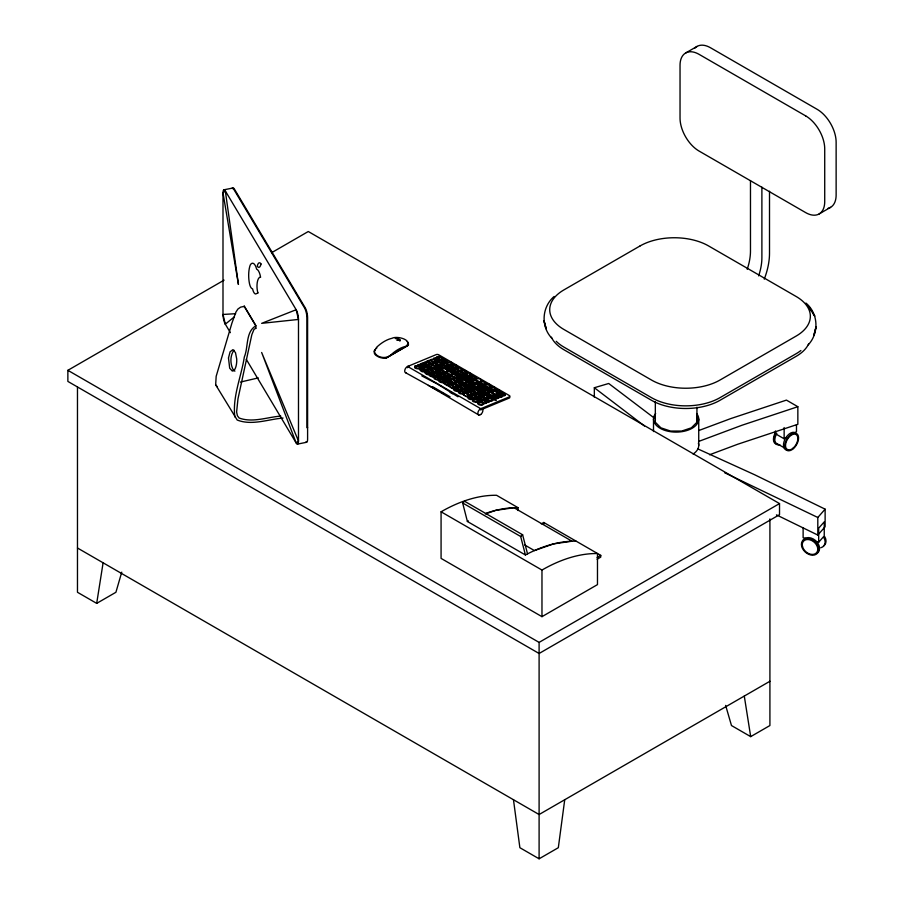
<?xml version="1.0" encoding="UTF-8"?>
<svg xmlns="http://www.w3.org/2000/svg" width="904" height="904" viewBox="0 0 904 904"><rect width="100%" height="100%" fill="white"/><g stroke="black" fill="none" stroke-linecap="round" stroke-linejoin="round"><path stroke-width="1.36" d="M655.332 401.681L655.332 422.258L660.903 427.829L670.553 431.05L681.706 431.05L691.357 427.829L696.939 422.258L696.939 415.817M407.478 367.713L407.625 366.482L436.248 354.594A1.785 0.881 6.5 0 1 438.756 354.809L509.393 395.59A1.785 0.881 6.5 0 1 509.404 396.833L480.781 408.71L407.625 366.482M480.781 408.71L480.634 409.953L509.257 398.065A1.785 0.881 6.5 0 0 509.528 397.025M564.729 799.724L558.322 847.703L539.1 858.8L519.879 847.703L513.472 799.724M77.473 387.07L77.473 592.278L96.694 603.375L103.101 562.808M399.963 340.876L399.647 339.655M429.151 365.544C429.773 369.973 440.711 366.934 431.4 364.866M436.801 357.622C437.57 362.108 448.44 358.911 438.892 356.877M440.463 375.262C439.977 379.115 451.13 377.341 443.898 375.262M443.276 364.538L446.971 366.888L449.062 365.894M447.616 371.318L445.559 372.29L441.005 369.781L438.813 370.595L442.598 372.866L444.689 371.883M448.531 386.177L452.226 388.517L454.316 387.522M457.695 372.866L461.39 375.216L463.481 374.222M458.012 381.725L461.808 383.951L463.888 382.968M462.057 379.77L458.43 377.556M462.938 394.494L466.633 396.833L468.724 395.85M471.56 375.827L469.119 374.29M478.589 387.997C479.685 392.618 490.284 389.082 480.408 387.251M478.284 391.94C477.606 394.822 468.34 389.873 474.702 389.861M482.035 396.257L485.832 398.483L487.923 397.489M494.578 390.98L498.273 393.319L500.353 392.336M499.268 393.861C499.856 397.873 510.839 395.477 501.618 393.059M121.746 572.153L115.915 592.278L96.694 603.375M407.184 341.633A8.916 5.153 0 0 1 408.314 345.238L386.064 358.086A8.916 5.153 0 0 1 378.109 356.662A16.204 9.356 0 0 1 375.499 354.944A8.916 5.153 0 0 1 374.414 351.283L375.296 349.498M808.255 344.808C819.261 333.079 818.402 313.518 805.95 303.066M234 350.187C229.853 355.781 230.057 364.38 233.514 370.278L234.916 371.115M554.129 296.467C541.869 306.919 540.558 326.513 551.813 338.209M776.446 514.873L817.804 535.066L817.804 517.483L825.126 509.167L754.704 474.781L697.685 448.825M817.804 535.066L825.126 526.749L825.126 509.167M818.674 542.242L824.245 535.925L824.245 521.868L818.674 528.173L818.674 542.242L816.086 541.485M432.541 373.759C433.129 378.098 444.056 375.273 434.79 373.069M448.463 376.697C449.107 380.991 460 378.324 450.644 375.985M450.034 380.787L453.65 383.115L456.995 382.2L460.791 384.426L458.509 385.262L454.904 382.946M448.61 385.556L452.294 387.906L454.497 387.048L450.7 384.81L447.344 385.726L443.74 383.409M461.04 380.392C468.871 387.24 467.741 376.618 460.057 380.607C450.723 373.273 453.096 384.381 459.096 380.2M470.555 376.448L474.238 378.799L476.442 377.94L472.645 375.702L469.289 376.618L465.684 374.301M458.102 391.703C459.142 396.246 469.764 392.912 459.933 390.946M473.752 385.206C473.154 388.946 484.42 387.409 477.188 385.194M474.035 394.641C474.6 398.901 485.527 396.302 476.284 393.963M477.425 402.856C478.046 407.218 489.007 404.337 479.595 402.133M486.928 398.901C487.99 403.455 498.567 400.122 488.748 398.155M462.656 502.986L464.611 501.279L522.625 534.772L527.518 553.869L525.416 554.977L467.391 521.472L462.656 502.986L520.67 536.49L525.416 554.977M520.67 536.49L522.625 534.772M234.057 317.078L225.322 324.174L230.384 332.661M375.985 348.639L376.844 347.961M255.843 328.175L253.956 329.474L251.82 334.751L237.978 398.822L236.611 411.975L237.413 415.761L239.119 418.01C252.419 423.004 267.2 417.162 280.805 416.077M271.675 252.657L308.287 231.514L779.519 503.584L779.519 514.681L539.1 653.49L67.868 381.42L67.868 370.324L224.079 280.138M685.616 53.008L697.04 46.42M386.064 358.086L390.392 355.588M390.743 355.385L408.314 345.238M819.137 213.943L830.561 207.355M541.304 523.868L543.745 522.467L600.753 555.372L600.753 557.124L597.092 559.237M775.462 430.971L775.462 433.784L784.141 438.802L786.39 437.502M794.243 432.971L796.481 431.683L796.481 424.643M597.092 557.486L600.753 555.372M541.971 616.664L597.476 584.617L597.476 553.553A171.387 98.954 -60 0 0 541.971 570.051L441.073 511.8L441.073 558.401L541.971 616.664L541.971 570.051M67.868 370.324L539.1 642.394L779.519 503.584M769.914 681.266L539.1 814.527L77.473 548.005M725.641 705.414L731.472 725.539L750.693 736.636L769.914 725.539L769.914 518.919M418.066 365.397C419.343 370.075 429.682 366.402 419.806 364.674M422.857 368.165L426.552 370.504L428.699 369.555M438.383 361.713L442.079 364.063L444.158 363.069M427.75 370.99L431.445 373.329L433.536 372.346M448.068 367.306C448.666 371.668 459.548 368.809 450.316 366.628M472.046 381.149C472.713 385.443 483.561 382.776 474.227 380.437M480.634 401.523L484.329 403.862L486.476 402.913M424.36 362.786C424.744 367.08 435.92 364.38 426.609 362.097M430.507 360.233L434.191 362.583L436.338 361.623M425.942 366.877C426.846 371.374 437.604 368.177 427.761 366.131M435.299 363.001C435.943 367.431 446.847 364.38 437.547 362.312M434.044 368.38L437.739 370.719L439.92 369.815M438.835 371.137C439.174 375.42 450.474 372.764 441.084 370.459M444.983 368.595L448.678 370.934L450.768 369.951M442.169 379.318C442.632 383.635 453.774 380.866 444.35 378.595M445.254 378.03C446.248 382.55 456.87 379.318 447.084 377.284M453.243 379.465L456.938 381.804L460.113 380.855L464.667 383.352L466.758 382.369M462.475 375.623L466.08 377.951L469.436 377.036L473.233 379.262L470.95 380.098L467.345 377.782M449.525 385.014L447.175 383.398M451.819 384.223C452.87 388.81 463.469 385.364 453.718 383.465C448.779 387.533 442.87 377.962 451.559 382.754M454.825 383.556L458.52 385.906L460.667 384.957M464.249 379.058C464.893 383.352 475.922 380.674 466.249 378.301C464.464 381.364 455.333 376.324 461.639 376.222M465.176 378.516L462.814 376.9M468.261 377.228L464.724 374.945M470.475 377.058C471.459 381.601 482.205 378.301 472.227 376.335M453.311 388.935C454.226 393.432 464.961 390.234 455.13 388.178M459.605 386.313C460.26 390.765 471.165 387.669 461.854 385.635M475.255 379.827L478.95 382.166L481.131 381.262M464.396 389.082C464.78 393.274 475.967 390.844 466.656 388.404M480.047 382.584L483.742 384.934L485.889 383.985M469.232 391.873L472.928 394.223L475.075 393.274M484.883 385.386C485.222 389.658 496.522 387.002 487.143 384.697M467.73 397.263C468.125 401.557 479.301 398.856 469.99 396.573M483.38 390.765C484.533 395.319 494.929 391.963 485.211 390.019M489.674 388.144C490.307 392.494 501.234 389.658 491.934 387.466M488.284 393.59L491.968 395.941L494.115 394.98M483.719 400.235C484.623 404.732 495.381 401.534 485.538 399.489M493.075 396.359C493.742 400.8 504.624 397.703 495.324 395.669M467.391 521.472L468.453 520.919M416.597 365.996C408.506 369.397 429.197 370.086 417.106 366.041M422.891 363.385C414.744 366.967 435.615 367.25 423.4 363.431M443.412 359.634C437.886 360.074 446.497 364.685 447.378 361.736M441.943 365.103C433.83 368.425 454.497 369.182 442.44 365.137M448.237 362.481C440.191 365.736 460.803 366.753 448.734 362.527M439.129 375.827C430.971 379.397 451.842 379.691 439.626 375.861M445.423 373.205C437.378 376.459 457.989 377.476 445.932 373.25M454.655 369.374C449.311 369.939 457.91 374.358 458.69 371.454M453.492 384.11C448.124 384.562 456.667 389.127 457.526 386.2M462.724 380.279L460.972 381.262M469.018 377.669C460.961 380.934 481.595 381.917 469.515 377.714M458.271 386.878C450.237 390.46 470.848 390.822 458.769 386.912M472.363 385.782L470.543 386.788M477.131 388.596L475.38 389.579M483.425 385.985C475.346 389.421 495.968 390.042 483.922 386.031M474.374 399.353C466.328 402.608 486.951 403.625 474.882 399.398M480.679 396.743C472.543 400.189 493.414 400.777 481.177 396.788M698.973 430.462L730.568 418.654L786.435 400.11L797.848 406.71L797.848 424.292L737.607 444.282L709.561 454.768M698.543 441.48L741.992 425.242L797.848 406.71M485.358 513.958L495.618 510.387L513.969 507.709L571.995 541.202L553.632 543.88L534.411 550.581L524.738 544.999M438.734 366.425C448.52 368.696 438.191 371.431 436.022 367.001C430.406 367.352 438.96 372.086 439.898 369.114M446.734 367.86L449.593 369.261M454.994 378.731L457.853 380.132M481.922 391.364L484.781 392.765M594.335 397.206L594.335 387.737L608.708 383.488L654.507 418.236M258.284 377.906L240.464 382.064M234.825 416.947C232.317 396.709 241.278 376.798 244.34 356.933C248.51 347.091 245.425 331.904 255.843 325.847L244.238 306.377L240.622 307.145L237.888 309.066L235.921 312.083L231.921 323.112L216.169 376.324L215.66 384.821L237.187 420.021C251.787 425.795 268.059 419.332 283.042 418.032M224.158 189.761L232.588 188.077M307.597 427.569L306.919 427.705L306.919 317.756A7.13 1.898 78.8 0 0 304.603 308.038L233.752 189.252A7.13 1.898 78.8 0 0 232.113 188.201M297.326 444.135L306.433 442.316M235.616 313.699L222.994 314.456L222.994 192.857L225.322 190.925L296.162 309.722A7.13 1.898 78.8 0 1 298.489 319.44L298.489 441.039A7.13 1.898 78.8 0 1 296.162 442.96L246.283 359.329M395.263 338.571L396.528 338.514A8.916 5.153 0 0 1 398.709 338.412M458.362 368.086C452.192 367.939 460.814 373.239 461.899 370.131M456.859 373.465C448.034 374.968 466.927 378.821 458.046 374.143M436.135 367.634L438.655 369.047M466.43 378.991C458.046 380.019 475.933 384.166 467.617 379.669M437.875 371.793C429.004 373.024 447.943 377.42 439.061 372.471M469.865 387.07C460.983 388.324 479.911 392.698 471.041 387.748M473.199 395.24C464.294 396.653 483.267 400.754 474.374 395.918M805.713 538.445L803.125 537.677L803.125 527.834M724.579 472.713L817.804 517.483M463.164 370.855C454.316 371.951 473.165 376.652 464.34 371.533M435.841 358.266C427.016 359.826 445.898 363.555 437.016 358.944M496.748 390.257L499.177 391.647M429.547 360.877L427.298 361.815M434.338 363.645L432.089 364.583M493.618 391.624C487.493 391.409 495.776 396.743 497.2 393.703M471.21 381.748C462.328 382.968 481.244 387.466 472.385 382.426M498.409 394.393C489.595 395.952 508.466 399.67 499.584 395.071M433.084 369.024C426.869 368.888 435.57 374.166 436.621 371.058M492.115 397.003L489.866 397.941M479.493 392.63C470.668 393.534 489.448 398.562 480.668 393.308M471.413 391.161L473.843 392.551M431.581 374.403C423.208 375.454 441.084 379.556 432.767 375.081M436.417 377.194C427.603 378.742 446.486 382.482 437.604 377.872M441.22 379.962C432.383 381.431 451.288 385.341 442.395 380.64M468.408 392.472C462.181 392.336 470.882 397.624 471.933 394.517M421.852 375.928L437.208 383.94L457.966 396.777M405.681 372.764L439.367 391.387M441.819 392.731L444.271 394.076M787.327 449.593L775.903 442.994A8.724 5.04 -60 0 1 774.92 442.09M443.841 359.702L446.192 361.058M481.448 384.596C472.566 379.793 478.894 389.228 482.713 385.364M454.429 372.064C445.559 367.25 451.864 376.697 455.695 372.821M435.513 364.323C445.491 371.77 428.564 361.702 429.163 364.967C429.852 366.041 433.671 368.685 435.061 366.323M469.176 383.759C478.804 391.285 462.373 381.025 462.791 384.437C464.068 385.646 467.176 388.042 468.724 385.759M472.792 385.85L475.154 387.206M477.628 388.641C491.087 397.568 471.843 386.833 472.521 389.929C472.6 391.048 477.368 393.692 478.295 391.285M489.674 395.59L487.075 394.167L485.075 395.172M493.29 397.681C502.726 405.173 486.906 394.991 486.94 398.325C487.312 399.975 492.047 401.738 492.782 399.647M462.645 382.9C453.763 378.098 460.102 387.533 463.91 383.669M454 384.155L456.351 385.511M465.922 391.036C457.503 386.2 463.277 395.805 467.097 391.726M424.247 370.165C415.23 365.318 421.897 374.968 425.434 370.843M429.151 372.99C419.874 368.177 427.151 377.793 430.327 373.68M450.158 392.347L452.599 393.76M432.587 386.686L450.034 396.766M478.826 415.004L428.338 385.353M518.015 510.5L518.015 507.675L496.567 495.29A171.387 98.954 -60 0 0 441.073 511.8M490.849 396.28L488.861 397.285L484.386 394.799L482.114 395.59L485.9 397.873L488.081 396.958M485.956 393.443L483.956 394.449L479.402 391.952L477.21 392.811L481.007 395.037L483.098 394.054M476.329 387.884L474.329 388.901L469.854 386.415L467.583 387.251L471.379 389.477L473.459 388.494M457.187 376.844L455.277 377.849L450.633 375.341L448.452 376.245L452.237 378.426L454.316 377.443M452.395 374.075L450.486 375.081L445.841 372.572L443.638 373.431L447.435 375.668L449.525 374.674M433.072 362.922L431.084 363.928L426.609 361.442L424.326 362.278L428.123 364.515L430.304 363.6M594.335 387.737L644.462 425.999M215.66 384.821L217.446 386.912M398.596 339.429L397.59 339.746L399.805 340.672A1.548 0.61 12.2 0 0 400.167 339.96M811.758 311.496L807.973 305.62L814.786 316.197L813.272 313.846M244.238 306.083L255.843 325.553L255.843 328.468M744.286 696.069L750.693 736.636M784.141 427.547L784.141 438.802M769.507 191.23L769.507 253.278A56.455 32.589 -60 0 1 764.264 279.144M761.891 187.162L761.891 257.674A45.686 26.374 -60 0 1 758.637 275.867M750.478 180.574L750.478 251.075A45.686 26.374 -60 0 1 747.212 269.279M698.736 419.049L698.736 445.423M696.939 407.173L696.939 422.258M653.502 419.049L653.502 431.547M543.745 522.467L543.745 524.207M539.1 642.394L539.1 858.8M244.238 306.377L244.238 306.953M486.228 513.189A171.387 98.954 -60 0 1 518.015 507.675M527.518 553.869A171.387 98.954 -60 0 1 576.029 541.168M802.594 541.406A9.695 7.051 41.4 0 1 815.25 540.309A9.695 7.051 41.4 0 1 817.046 553.293M823.985 537.823A9.695 7.051 41.4 0 1 820.821 547.711M824.866 536.829A9.695 7.051 41.4 0 1 823.487 545.971M788.57 449.819A9.695 5.593 -60 0 1 784.898 439.468A9.695 5.593 -60 0 1 796.277 433.762M779.892 444.802A9.695 5.593 -60 0 1 776.818 433.344M776.864 444.18A9.695 5.593 -60 0 1 775.44 432.553M774.299 440.723A8.724 5.04 -60 0 1 774.299 437.039M774.92 434.971A8.724 5.04 -60 0 1 775.903 432.926M696.611 413.523A22.611 13.051 0 0 1 676.113 432.101A22.611 13.051 0 0 1 655.626 413.523M698.385 443.152A22.611 13.051 0 0 1 693.119 454.034M800.887 350.526A48.454 27.979 0 0 1 796.164 353.701L720.013 397.658A48.454 27.979 0 0 1 651.479 397.658L563.915 347.102A48.454 27.979 0 0 1 556.22 341.305M808.707 343.791A48.454 27.979 0 0 1 796.164 356.334L720.013 400.291A48.454 27.979 0 0 1 651.479 400.291L563.915 349.735A48.454 27.979 0 0 1 551.372 337.192M828.019 208.349A26.917 15.549 60 0 0 836.132 195.027L836.132 142.267A26.917 15.549 60 0 0 817.103 109.294L710.499 47.754A26.917 15.549 60 0 0 694.905 48.127M398.449 339.339A1.548 0.61 12.2 0 1 399.5 339.576M406.246 372.821A3.571 2.057 -60 0 1 405.241 368.922A3.571 2.057 -60 0 1 409.241 366.662M305.88 441.966A7.13 1.898 78.8 0 0 307.597 439.22L307.597 317.632A7.13 1.898 78.8 0 0 305.269 307.902L234.43 189.117A7.13 1.898 78.8 0 0 232.418 188.653M374.301 350.989C375.296 357.668 386.098 359.521 390.72 355.069A36.454 21.041 -60 0 1 405.862 346.322C413.704 340.141 397.059 335.395 391.986 338.311A36.454 21.041 -60 0 0 376.844 347.057L374.301 350.989M228.486 357.961L229.684 368.199L232.294 371.069L233.74 370.629A10.701 4.158 -89.6 0 0 236.735 359.103L235.469 352.571L232.837 349.701L230.079 351.825L228.486 357.961M816.075 326.796L813.894 335.271L816.075 326.796M414.834 366.176C421.061 372.617 424.089 363.385 414.868 366.143M418.043 364.843C424.914 371.397 426.699 361.724 418.077 364.809M419.625 368.945C426.756 375.499 428.01 365.837 419.716 368.877M421.128 363.566L424.914 365.849L427.106 364.99L423.4 362.775L421.128 363.566M422.835 367.612C429.276 374.098 431.999 364.628 422.835 367.612M424.518 371.77C431.536 378.46 431.784 368.312 424.518 371.77M425.92 366.335L429.705 368.606L431.897 367.747L428.191 365.544L425.92 366.335M427.276 361.012L431.061 363.295L433.253 362.436L429.456 360.199L427.309 360.978M427.728 370.437L431.513 372.719L433.705 371.86L429.999 369.657L427.728 370.437M430.485 359.679C436.982 366.12 439.457 356.877 430.575 359.611M432.067 363.781C438.293 370.222 441.321 360.99 432.101 363.747M429.31 374.538L433.095 376.821L435.287 375.962L431.581 373.747L429.31 374.538M430.812 369.16L434.598 371.431L436.79 370.583L432.993 368.346L430.812 369.16M433.57 358.402C440.112 364.832 442.576 355.554 433.66 358.334M432.519 373.205L436.304 375.488L438.496 374.629L434.7 372.391L432.553 373.171M435.276 362.447C442.418 369.001 443.649 359.34 435.366 362.38M436.779 357.069L440.564 359.351L442.757 358.492L439.05 356.278L436.813 357.035M434.146 377.33C440.655 383.771 443.129 374.516 434.236 377.262M436.96 366.606C443.514 373.036 445.988 363.77 437.05 366.538M438.361 361.171L442.146 363.442L444.339 362.583L440.632 360.38L438.361 361.171M435.604 371.928L439.389 374.199L441.581 373.341L437.796 371.115L435.649 371.883M437.355 375.996L441.141 378.279L443.333 377.42L439.626 375.216L437.355 375.996M440.169 365.272L443.954 367.555L446.147 366.696L442.44 364.493L440.203 365.239M441.57 359.837L445.356 362.12L447.548 361.261L443.841 359.046L441.57 359.837M438.948 380.098C445.819 386.652 447.604 376.979 438.982 380.064M440.44 374.719L444.226 376.991L446.429 376.143L442.711 373.928L440.485 374.685M441.751 369.374C448.768 376.064 449.017 365.905 441.751 369.374M443.254 363.996L447.039 366.278L449.231 365.419L445.525 363.205L443.288 363.962M442.158 378.765L445.932 381.047L448.135 380.188L444.418 377.974L442.158 378.765M444.96 368.041L448.746 370.324L450.938 369.465L447.231 367.261L444.96 368.041M446.463 362.662C452.893 369.148 455.639 359.679 446.463 362.662M443.717 382.855L447.503 385.138L449.695 384.279L445.988 382.064L443.717 382.855M446.587 372.166C452.87 378.606 455.876 369.318 446.621 372.132M448.045 366.764L451.83 369.035L454.023 368.177L450.226 365.95L448.045 366.764M445.243 377.488L449.028 379.759L451.22 378.9L447.503 376.697L445.276 377.443M446.926 381.522L450.712 383.804L452.904 382.946L449.198 380.742L446.96 381.488M449.796 370.832C456.78 377.443 458.362 367.589 449.796 370.832M451.254 365.431C457.752 371.872 460.249 362.617 451.345 365.363M451.186 366.052L454.972 368.323L457.164 367.465L453.458 365.261L451.186 366.052M450.011 380.245L453.797 382.516L455.989 381.669L452.203 379.431L450.056 380.211M451.378 374.934C457.887 381.375 460.362 372.12 451.469 374.866M452.881 369.555L456.667 371.838L458.859 370.979L455.153 368.764L452.881 369.555M454.588 373.601L458.373 375.883L460.577 375.024L456.859 372.821L454.588 373.601M456.091 368.222L459.876 370.504L462.068 369.646L458.271 367.408L456.124 368.188M453.288 388.381L457.074 390.664L459.266 389.805L455.559 387.59L453.288 388.381M456.158 377.691C463.187 384.381 463.413 374.222 456.158 377.691M457.673 372.324L461.458 374.595L463.662 373.736L459.944 371.533L457.718 372.29M456.497 387.048C463.356 393.613 465.311 383.94 456.531 387.014M459.368 376.358L463.153 378.64L465.345 377.782L461.639 375.578L459.368 376.358M460.893 370.99C467.232 377.42 470.216 368.165 460.927 370.956M458.079 391.149L461.865 393.432L464.068 392.573L460.272 390.336L458.125 391.116M459.582 385.771C466.08 392.212 468.577 382.957 459.673 385.703M462.452 375.081L466.238 377.363L468.43 376.505L464.633 374.267L462.486 375.047M461.289 389.816C467.571 396.246 470.6 386.968 461.334 389.782M465.662 373.747C472.792 380.301 474.046 370.64 465.752 373.68M462.724 385.059L466.509 387.33L468.701 386.471L464.905 384.245L462.758 385.014M462.916 393.941C469.617 400.608 470.645 390.584 462.916 393.941M465.729 383.217L469.515 385.499L471.707 384.641L468.001 382.437L465.763 383.183M464.385 388.539C470.814 395.025 473.538 385.556 464.385 388.539M466.136 392.607L469.91 394.89L472.114 394.031L468.317 391.794L466.136 392.607M468.939 381.883L472.724 384.166L474.916 383.307L471.12 381.07L468.939 381.883M467.718 396.709L471.504 398.992L473.696 398.133L469.978 395.918L467.718 396.709M469.221 391.33C475.493 397.76 478.521 388.483 469.255 391.296M470.521 385.985L474.306 388.268L476.498 387.409L472.792 385.194L470.521 385.985M472.024 380.607C478.453 387.093 481.199 377.623 472.024 380.607M470.927 395.376C477.82 401.93 479.685 392.279 470.961 395.342M473.73 384.652C480.589 391.217 482.544 381.544 473.764 384.618M475.233 379.273C481.775 385.703 484.25 376.426 475.323 379.205M472.611 399.534C479.041 406.02 481.775 396.551 472.611 399.534M475.357 388.776L479.143 391.059L481.335 390.2L477.628 387.997L475.357 388.776M474.012 394.099C481.143 400.653 482.386 390.98 474.103 394.031M476.815 383.375C483.956 389.94 485.324 380.268 476.905 383.307M475.82 398.201C482.962 404.766 484.318 395.093 475.911 398.133M478.566 387.443L482.352 389.726L484.544 388.867L480.838 386.663L478.611 387.409M480.024 382.042L483.809 384.324L486.013 383.465L482.295 381.251L480.024 382.042M475.753 398.822L479.538 401.093L481.73 400.235L478.013 398.031L475.753 398.822M477.402 402.303C484.533 408.868 485.911 399.195 477.493 402.235M478.905 396.924C485.923 403.613 486.171 393.455 478.905 396.924M480.16 391.545C486.838 398.212 487.889 388.189 480.16 391.545M481.651 386.166L485.437 388.449L487.64 387.59L483.843 385.353L481.696 386.132M480.612 400.969C487.053 407.455 489.776 397.986 480.612 400.969M483.369 390.212L487.143 392.494L489.346 391.635L485.55 389.398L483.369 390.212M484.86 384.833C491.301 391.319 494.025 381.85 484.86 384.833M486.454 388.935C492.883 395.421 495.618 385.951 486.454 388.935M483.696 399.692L487.482 401.964L489.674 401.105L485.968 398.901L483.696 399.692M485.052 394.37L488.838 396.653L491.03 395.794L487.233 393.556L485.086 394.336M486.375 389.556L490.16 391.827L492.352 390.969L488.646 388.765L486.375 389.556M488.262 393.037C494.68 399.523 497.437 390.065 488.262 393.037M489.663 387.601C496.194 394.031 498.669 384.754 489.753 387.533M489.844 397.138C496.273 403.625 499.008 394.155 489.844 397.138M491.347 391.76C497.788 398.246 500.511 388.776 491.347 391.76M493.053 395.805C500.194 402.37 501.55 392.698 493.143 395.737M494.556 390.426C501.573 397.116 501.81 386.957 494.556 390.426M496.138 394.528C502.567 401.014 505.291 391.545 496.138 394.528M499.347 393.195L503.132 395.477L505.325 394.619L501.618 392.404L499.347 393.195M298.489 441.039L296.162 442.96L261.651 352.481L298.489 441.039M257.922 292.919L255.662 294.003A9.085 3.333 87.8 0 1 252.578 288.828A9.085 3.333 87.8 0 1 249.493 283.664A15.888 5.831 87.8 0 1 250.238 265.019A12.407 4.554 87.8 0 1 256.634 269.155A12.407 4.554 87.8 0 1 260.589 277.268A9.808 3.593 87.8 0 0 257.29 282.263A9.808 3.593 87.8 0 0 257.922 292.919M640.066 245.944L563.915 289.901A48.454 27.979 0 0 0 563.915 329.474L651.479 380.03A48.454 27.979 0 0 0 720.013 380.03L796.164 336.062A48.454 27.979 0 0 0 796.164 296.501L708.589 245.944A48.454 27.979 0 0 0 640.066 245.944M296.162 309.722L261.651 323.349L298.489 319.44L296.162 309.722M398.031 340.277L397.071 340.051L398.031 340.277M805.679 115.893L699.074 54.342A26.917 15.549 60 0 0 680.034 65.337L680.034 118.096A26.917 15.549 60 0 0 699.074 151.058L805.679 212.609A26.917 15.549 60 0 0 824.719 201.615L824.719 148.866A26.917 15.549 60 0 0 805.679 115.893M546.185 328.672L544.005 320.728L546.185 328.672M225.322 324.174L222.994 314.456A7.13 1.898 78.8 0 0 225.322 324.174M238.43 284.398L222.994 192.857A7.13 1.898 78.8 0 1 225.322 190.925L238.43 284.398M801.712 546.502A9.695 7.051 41.4 0 0 816.165 554.288A9.695 7.051 41.4 0 0 812.289 539.914A9.695 7.051 41.4 0 0 801.712 546.502M802.515 546.604A8.724 6.351 41.4 0 0 815.521 553.621A8.724 6.351 41.4 0 0 812.041 540.682A8.724 6.351 41.4 0 0 802.515 546.604M793.486 448.565A9.695 5.593 -60 0 0 796.56 433.547A9.695 5.593 -60 0 0 785.09 443.717A9.695 5.593 -60 0 0 793.486 448.565M793.283 448A8.724 5.04 -60 0 0 796.051 434.485A8.724 5.04 -60 0 0 785.723 443.638A8.724 5.04 -60 0 0 793.283 448M480.691 414.518A3.571 2.057 -60 0 0 482.397 408.89A3.571 2.057 -60 0 0 478.058 412.009A3.571 2.057 -60 0 0 480.691 414.518M261.019 263.968A7.571 2.78 87.8 0 0 257.244 266.171A7.571 2.78 87.8 0 0 261.019 263.968"/></g></svg>
